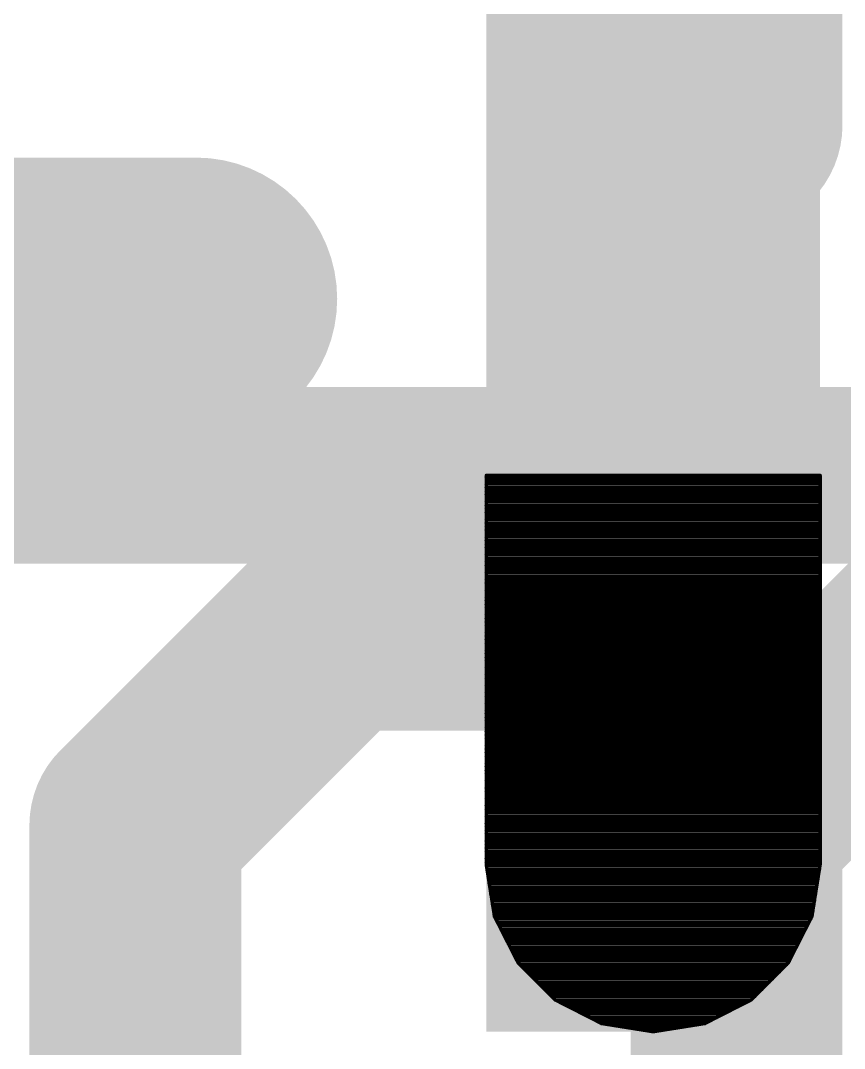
# Model space of a CAD drawing. Extents: x -37 to 70, y -23 to 28.
# Drawn here: x 5.645 to 6.238, y 15.308 to 16.047 of the extents above; entities that cross this region are included whole.
import ezdxf

# ---------------------------------------------------------------- set-up
doc = ezdxf.new("R2010")
doc.units = 0
for name, color, linetype in [('1', 12, 'CONTINUOUS'), ('21', 41, 'CONTINUOUS'), ('22', 40, 'CONTINUOUS'), ('51', 53, 'CONTINUOUS')]:
    doc.layers.add(name, color=color, linetype=linetype)

# ---------------------------------------------------------------- blocks, each defined once
blk = doc.blocks.new('RECT')
blk.add_solid([(-0.5, -0.5), (0.5, -0.5), (-0.5, 0.5), (0.5, 0.5)])

msp = doc.modelspace()

# ---------------------------------------------------------------- linework, layer by layer
at = {"layer": '1', "const_width": 0.2032}
msp.add_lwpolyline([(6.1, 16.3282), (6.1, 15.77)], dxfattribs=at)
at = {"layer": '1', "const_width": 0.1016}
msp.add_lwpolyline([(6.0492, 15.77, 1), (6.1508, 15.77)], format="xyb", dxfattribs=at)
at = {"layer": '21', "const_width": 0.2032}
msp.add_lwpolyline([(5.7712, 15.847), (4.973, 15.847)], dxfattribs=at)
at = {"layer": '21', "const_width": 0.1016}
msp.add_lwpolyline([(5.7712, 15.7962, 1), (5.7712, 15.8978)], format="xyb", dxfattribs=at)
at = {"layer": '22', "const_width": 0.1524}
for points in [[(6.1599, 15.9719), (6.1599, 16.5481)], [(5.8718, 15.6126), (5.7277, 15.4685)], [(6.0158, 15.6126), (5.8718, 15.6126)], [(6.1599, 15.4685), (6.0158, 15.6126)], [(6.3039, 15.6126), (6.1599, 15.4685)], [(6.448, 15.6126), (6.3039, 15.6126)], [(5.7277, 15.4685), (5.7277, 15.1804)], [(6.1599, 15.1804), (6.1599, 15.4685)]]:
    msp.add_lwpolyline(points, dxfattribs=at)
at = {"layer": '22', "const_width": 0.0762}
for points in [[(6.1218, 15.9719, 1), (6.198, 15.9719)], [(5.8718, 15.6507, 1), (5.8718, 15.5745)], [(5.8987, 15.5857, 1), (5.8448, 15.6395)], [(6.0428, 15.6395, 1), (5.9889, 15.5857)], [(6.0158, 15.5745, 1), (6.0158, 15.6507)], [(6.3039, 15.6507, 1), (6.3039, 15.5745)], [(5.7658, 15.4685, 1), (5.6896, 15.4685)], [(6.198, 15.4685, 1), (6.1218, 15.4685)], [(5.7008, 15.4955, 1), (5.7546, 15.4416)], [(6.1329, 15.4955, 1), (6.1868, 15.4416)], [(6.1329, 15.4416, 1), (6.1868, 15.4955)]]:
    msp.add_lwpolyline(points, format="xyb", dxfattribs=at)
at = {"layer": '51'}
for points, const_width in [([(7.6, 15.72), (5.1, 15.72)], 0.127), ([(5.98, 15.72), (6.22, 15.72)], 0.0025), ([(5.98, 15.44), (5.98, 15.72)], 0.0025), ([(5.98, 15.7188), (6.22, 15.7188)], 0.0025), ([(5.98, 15.7163), (6.22, 15.7163)], 0.0025), ([(6.22, 15.72), (6.22, 15.44)], 0.0025), ([(5.98, 15.7138), (6.22, 15.7138)], 0.0025), ([(5.98, 15.7112), (6.22, 15.7112)], 0.0025), ([(5.98, 15.7087), (6.22, 15.7087)], 0.0025), ([(5.98, 15.7061), (6.22, 15.7061)], 0.0025), ([(5.98, 15.7036), (6.22, 15.7036)], 0.0025), ([(5.98, 15.7011), (6.22, 15.7011)], 0.0025), ([(5.98, 15.6985), (6.22, 15.6985)], 0.0025), ([(5.98, 15.696), (6.22, 15.696)], 0.0025), ([(5.98, 15.6934), (6.22, 15.6934)], 0.0025), ([(5.98, 15.6909), (6.22, 15.6909)], 0.0025), ([(5.98, 15.6884), (6.22, 15.6884)], 0.0025), ([(5.98, 15.6858), (6.22, 15.6858)], 0.0025), ([(5.98, 15.6833), (6.22, 15.6833)], 0.0025), ([(5.98, 15.6807), (6.22, 15.6807)], 0.0025), ([(5.98, 15.6782), (6.22, 15.6782)], 0.0025), ([(5.98, 15.6757), (6.22, 15.6757)], 0.0025), ([(5.98, 15.6731), (6.22, 15.6731)], 0.0025), ([(5.98, 15.6706), (6.22, 15.6706)], 0.0025), ([(5.98, 15.668), (6.22, 15.668)], 0.0025), ([(5.98, 15.6655), (6.22, 15.6655)], 0.0025), ([(5.98, 15.663), (6.22, 15.663)], 0.0025), ([(5.98, 15.6604), (6.22, 15.6604)], 0.0025), ([(5.98, 15.6579), (6.22, 15.6579)], 0.0025), ([(5.98, 15.6553), (6.22, 15.6553)], 0.0025), ([(5.98, 15.6528), (6.22, 15.6528)], 0.0025), ([(5.98, 15.6503), (6.22, 15.6503)], 0.0025), ([(5.98, 15.6477), (6.22, 15.6477)], 0.0025), ([(5.98, 15.6452), (6.22, 15.6452)], 0.0025), ([(5.98, 15.6426), (6.22, 15.6426)], 0.0025), ([(5.98, 15.6401), (6.22, 15.6401)], 0.0025), ([(5.98, 15.6375), (6.22, 15.6375)], 0.0025), ([(5.98, 15.635), (6.22, 15.635)], 0.0025), ([(5.98, 15.6325), (6.22, 15.6325)], 0.0025), ([(5.98, 15.6299), (6.22, 15.6299)], 0.0025), ([(5.98, 15.6274), (6.22, 15.6274)], 0.0025), ([(5.98, 15.6248), (6.22, 15.6248)], 0.0025), ([(5.98, 15.6223), (6.22, 15.6223)], 0.0025), ([(5.98, 15.6198), (6.22, 15.6198)], 0.0025), ([(5.98, 15.6172), (6.22, 15.6172)], 0.0025), ([(5.98, 15.6147), (6.22, 15.6147)], 0.0025), ([(5.98, 15.6121), (6.22, 15.6121)], 0.0025), ([(5.98, 15.6096), (6.22, 15.6096)], 0.0025), ([(5.98, 15.6071), (6.22, 15.6071)], 0.0025), ([(5.98, 15.6045), (6.22, 15.6045)], 0.0025), ([(5.98, 15.602), (6.22, 15.602)], 0.0025), ([(5.98, 15.5994), (6.22, 15.5994)], 0.0025), ([(5.98, 15.5969), (6.22, 15.5969)], 0.0025), ([(5.98, 15.5944), (6.22, 15.5944)], 0.0025), ([(5.98, 15.5918), (6.22, 15.5918)], 0.0025), ([(5.98, 15.5893), (6.22, 15.5893)], 0.0025), ([(5.98, 15.5867), (6.22, 15.5867)], 0.0025), ([(5.98, 15.5842), (6.22, 15.5842)], 0.0025), ([(5.98, 15.5817), (6.22, 15.5817)], 0.0025), ([(5.98, 15.5791), (6.22, 15.5791)], 0.0025), ([(5.98, 15.5766), (6.22, 15.5766)], 0.0025), ([(5.98, 15.574), (6.22, 15.574)], 0.0025), ([(5.98, 15.5715), (6.22, 15.5715)], 0.0025), ([(5.98, 15.569), (6.22, 15.569)], 0.0025), ([(5.98, 15.5664), (6.22, 15.5664)], 0.0025), ([(5.98, 15.5639), (6.22, 15.5639)], 0.0025), ([(5.98, 15.5613), (6.22, 15.5613)], 0.0025), ([(5.98, 15.5588), (6.22, 15.5588)], 0.0025), ([(5.98, 15.5562), (6.22, 15.5562)], 0.0025), ([(5.98, 15.5537), (6.22, 15.5537)], 0.0025), ([(5.98, 15.5512), (6.22, 15.5512)], 0.0025), ([(5.98, 15.5486), (6.22, 15.5486)], 0.0025), ([(5.98, 15.5461), (6.22, 15.5461)], 0.0025), ([(5.98, 15.5435), (6.22, 15.5435)], 0.0025), ([(5.98, 15.541), (6.22, 15.541)], 0.0025), ([(5.98, 15.5385), (6.22, 15.5385)], 0.0025), ([(5.98, 15.5359), (6.22, 15.5359)], 0.0025), ([(5.98, 15.5334), (6.22, 15.5334)], 0.0025), ([(5.98, 15.5308), (6.22, 15.5308)], 0.0025), ([(5.98, 15.5283), (6.22, 15.5283)], 0.0025), ([(5.98, 15.5258), (6.22, 15.5258)], 0.0025), ([(5.98, 15.5232), (6.22, 15.5232)], 0.0025), ([(5.98, 15.5207), (6.22, 15.5207)], 0.0025), ([(5.98, 15.5181), (6.22, 15.5181)], 0.0025), ([(5.98, 15.5156), (6.22, 15.5156)], 0.0025), ([(5.98, 15.5131), (6.22, 15.5131)], 0.0025), ([(5.98, 15.5105), (6.22, 15.5105)], 0.0025), ([(5.98, 15.508), (6.22, 15.508)], 0.0025), ([(5.98, 15.5054), (6.22, 15.5054)], 0.0025), ([(5.98, 15.5029), (6.22, 15.5029)], 0.0025), ([(5.98, 15.5004), (6.22, 15.5004)], 0.0025), ([(5.98, 15.4978), (6.22, 15.4978)], 0.0025), ([(5.98, 15.4953), (6.22, 15.4953)], 0.0025), ([(5.98, 15.4927), (6.22, 15.4927)], 0.0025), ([(5.98, 15.4902), (6.22, 15.4902)], 0.0025), ([(5.98, 15.4877), (6.22, 15.4877)], 0.0025), ([(5.98, 15.4851), (6.22, 15.4851)], 0.0025), ([(5.98, 15.4826), (6.22, 15.4826)], 0.0025), ([(5.98, 15.48), (6.22, 15.48)], 0.0025), ([(5.98, 15.4775), (6.22, 15.4775)], 0.0025), ([(5.98, 15.4749), (6.22, 15.4749)], 0.0025), ([(5.98, 15.4724), (6.22, 15.4724)], 0.0025), ([(5.98, 15.4699), (6.22, 15.4699)], 0.0025), ([(5.98, 15.4673), (6.22, 15.4673)], 0.0025), ([(5.98, 15.4648), (6.22, 15.4648)], 0.0025), ([(5.98, 15.4622), (6.22, 15.4622)], 0.0025), ([(5.98, 15.4597), (6.22, 15.4597)], 0.0025), ([(5.98, 15.4572), (6.22, 15.4572)], 0.0025), ([(5.98, 15.4546), (6.22, 15.4546)], 0.0025), ([(5.98, 15.4521), (6.22, 15.4521)], 0.0025), ([(5.98, 15.4495), (6.22, 15.4495)], 0.0025), ([(5.98, 15.447), (6.22, 15.447)], 0.0025), ([(5.98, 15.4445), (6.22, 15.4445)], 0.0025), ([(5.98, 15.4419), (6.22, 15.4419)], 0.0025), ([(5.9859, 15.4029), (5.98, 15.44)], 0.0025), ([(5.9801, 15.4394), (6.2199, 15.4394)], 0.0025), ([(5.9805, 15.4368), (6.2195, 15.4368)], 0.0025), ([(5.9809, 15.4343), (6.2191, 15.4343)], 0.0025), ([(6.22, 15.44), (6.2141, 15.4029)], 0.0025), ([(5.9813, 15.4318), (6.2187, 15.4318)], 0.0025), ([(5.9817, 15.4292), (6.2183, 15.4292)], 0.0025), ([(5.9821, 15.4267), (6.2179, 15.4267)], 0.0025), ([(5.9825, 15.4241), (6.2175, 15.4241)], 0.0025), ([(5.9829, 15.4216), (6.2171, 15.4216)], 0.0025), ([(5.9833, 15.4191), (6.2167, 15.4191)], 0.0025), ([(5.9837, 15.4165), (6.2163, 15.4165)], 0.0025), ([(5.9841, 15.414), (6.2159, 15.414)], 0.0025), ([(5.9845, 15.4114), (6.2155, 15.4114)], 0.0025), ([(5.9849, 15.4089), (6.2151, 15.4089)], 0.0025), ([(5.9853, 15.4064), (6.2147, 15.4064)], 0.0025), ([(5.9857, 15.4038), (6.2143, 15.4038)], 0.0025), ([(6.0029, 15.3695), (5.9859, 15.4029)], 0.0025), ([(5.9867, 15.4013), (6.2133, 15.4013)], 0.0025), ([(5.988, 15.3987), (6.212, 15.3987)], 0.0025), ([(5.9893, 15.3962), (6.2107, 15.3962)], 0.0025), ([(6.2141, 15.4029), (6.1971, 15.3695)], 0.0025), ([(5.9906, 15.3936), (6.2094, 15.3936)], 0.0025), ([(5.9919, 15.3911), (6.2081, 15.3911)], 0.0025), ([(5.9932, 15.3886), (6.2068, 15.3886)], 0.0025), ([(5.9945, 15.386), (6.2055, 15.386)], 0.0025), ([(5.9958, 15.3835), (6.2042, 15.3835)], 0.0025), ([(5.9971, 15.3809), (6.2029, 15.3809)], 0.0025), ([(5.9984, 15.3784), (6.2016, 15.3784)], 0.0025), ([(5.9997, 15.3759), (6.2003, 15.3759)], 0.0025), ([(6.001, 15.3733), (6.199, 15.3733)], 0.0025), ([(6.0023, 15.3708), (6.1978, 15.3708)], 0.0025), ([(6.0295, 15.3429), (6.0029, 15.3695)], 0.0025), ([(6.0041, 15.3682), (6.1959, 15.3682)], 0.0025), ([(6.1971, 15.3695), (6.1705, 15.3429)], 0.0025), ([(6.0067, 15.3657), (6.1933, 15.3657)], 0.0025), ([(6.0092, 15.3632), (6.1908, 15.3632)], 0.0025), ([(6.0118, 15.3606), (6.1882, 15.3606)], 0.0025), ([(6.0143, 15.3581), (6.1857, 15.3581)], 0.0025), ([(6.0168, 15.3555), (6.1832, 15.3555)], 0.0025), ([(6.0194, 15.353), (6.1806, 15.353)], 0.0025), ([(6.0219, 15.3505), (6.1781, 15.3505)], 0.0025), ([(6.0245, 15.3479), (6.1755, 15.3479)], 0.0025), ([(6.027, 15.3454), (6.173, 15.3454)], 0.0025), ([(6.0629, 15.3259), (6.0295, 15.3429)], 0.0025), ([(6.0296, 15.3428), (6.1704, 15.3428)], 0.0025), ([(6.0346, 15.3403), (6.1654, 15.3403)], 0.0025), ([(6.0396, 15.3378), (6.1604, 15.3378)], 0.0025), ([(6.1705, 15.3429), (6.1371, 15.3259)], 0.0025), ([(6.0446, 15.3352), (6.1554, 15.3352)], 0.0025), ([(6.0496, 15.3327), (6.1504, 15.3327)], 0.0025), ([(6.0546, 15.3301), (6.1454, 15.3301)], 0.0025), ([(6.0595, 15.3276), (6.1405, 15.3276)], 0.0025), ([(6.1, 15.32), (6.0629, 15.3259)], 0.0025), ([(6.0681, 15.3251), (6.1319, 15.3251)], 0.0025), ([(6.0842, 15.3225), (6.1158, 15.3225)], 0.0025), ([(6.1371, 15.3259), (6.1, 15.32)], 0.0025)]:
    msp.add_lwpolyline(points, dxfattribs=dict(at, const_width=const_width))
at = {"layer": '51', "const_width": 0.0013}
for points in [[(5.98, 15.7195, 1), (5.98, 15.7182)], [(5.98, 15.7206, 1), (5.98, 15.7194)], [(5.9806, 15.72, 1), (5.9794, 15.72)], [(5.98, 15.7169, 1), (5.98, 15.7157)], [(6.2206, 15.72, 1), (6.2194, 15.72)], [(6.22, 15.7194, 1), (6.22, 15.7206)], [(6.22, 15.7182, 1), (6.22, 15.7195)], [(6.22, 15.7157, 1), (6.22, 15.7169)], [(5.98, 15.7144, 1), (5.98, 15.7131)], [(5.98, 15.7119, 1), (5.98, 15.7106)], [(5.98, 15.7093, 1), (5.98, 15.708)], [(6.22, 15.7131, 1), (6.22, 15.7144)], [(6.22, 15.7106, 1), (6.22, 15.7119)], [(6.22, 15.708, 1), (6.22, 15.7093)], [(5.98, 15.7068, 1), (5.98, 15.7055)], [(5.98, 15.7017, 1), (5.98, 15.7004)], [(5.98, 15.7042, 1), (5.98, 15.703)], [(6.22, 15.7055, 1), (6.22, 15.7068)], [(6.22, 15.703, 1), (6.22, 15.7042)], [(6.22, 15.7004, 1), (6.22, 15.7017)], [(5.98, 15.6992, 1), (5.98, 15.6979)], [(5.98, 15.6966, 1), (5.98, 15.6953)], [(5.98, 15.6941, 1), (5.98, 15.6928)], [(6.22, 15.6979, 1), (6.22, 15.6992)], [(6.22, 15.6953, 1), (6.22, 15.6966)], [(6.22, 15.6928, 1), (6.22, 15.6941)], [(5.98, 15.689, 1), (5.98, 15.6877)], [(5.98, 15.6865, 1), (5.98, 15.6852)], [(5.98, 15.6915, 1), (5.98, 15.6903)], [(6.22, 15.6903, 1), (6.22, 15.6915)], [(6.22, 15.6877, 1), (6.22, 15.689)], [(6.22, 15.6852, 1), (6.22, 15.6865)], [(5.98, 15.6839, 1), (5.98, 15.6826)], [(5.98, 15.6814, 1), (5.98, 15.6801)], [(5.98, 15.6788, 1), (5.98, 15.6776)], [(6.22, 15.6826, 1), (6.22, 15.6839)], [(6.22, 15.6801, 1), (6.22, 15.6814)], [(6.22, 15.6776, 1), (6.22, 15.6788)], [(5.98, 15.6763, 1), (5.98, 15.675)], [(5.98, 15.6738, 1), (5.98, 15.6725)], [(5.98, 15.6712, 1), (5.98, 15.6699)], [(6.22, 15.675, 1), (6.22, 15.6763)], [(6.22, 15.6725, 1), (6.22, 15.6738)], [(6.22, 15.6699, 1), (6.22, 15.6712)], [(5.98, 15.6687, 1), (5.98, 15.6674)], [(5.98, 15.6636, 1), (5.98, 15.6623)], [(5.98, 15.6661, 1), (5.98, 15.6649)], [(6.22, 15.6674, 1), (6.22, 15.6687)], [(6.22, 15.6649, 1), (6.22, 15.6661)], [(6.22, 15.6623, 1), (6.22, 15.6636)], [(5.98, 15.6585, 1), (5.98, 15.6572)], [(5.98, 15.656, 1), (5.98, 15.6547)], [(5.98, 15.661, 1), (5.98, 15.6598)], [(6.22, 15.6598, 1), (6.22, 15.661)], [(6.22, 15.6572, 1), (6.22, 15.6585)], [(6.22, 15.6547, 1), (6.22, 15.656)], [(5.98, 15.6509, 1), (5.98, 15.6496)], [(5.98, 15.6534, 1), (5.98, 15.6522)], [(5.98, 15.6483, 1), (5.98, 15.6471)], [(6.22, 15.6522, 1), (6.22, 15.6534)], [(6.22, 15.6496, 1), (6.22, 15.6509)], [(6.22, 15.6471, 1), (6.22, 15.6483)], [(5.98, 15.6458, 1), (5.98, 15.6445)], [(5.98, 15.6433, 1), (5.98, 15.642)], [(5.98, 15.6407, 1), (5.98, 15.6395)], [(6.22, 15.6445, 1), (6.22, 15.6458)], [(6.22, 15.642, 1), (6.22, 15.6433)], [(6.22, 15.6395, 1), (6.22, 15.6407)], [(5.98, 15.6382, 1), (5.98, 15.6369)], [(5.98, 15.6356, 1), (5.98, 15.6344)], [(6.22, 15.6369, 1), (6.22, 15.6382)], [(6.22, 15.6344, 1), (6.22, 15.6356)], [(5.98, 15.6331, 1), (5.98, 15.6318)], [(5.98, 15.6306, 1), (5.98, 15.6293)], [(5.98, 15.628, 1), (5.98, 15.6267)], [(6.22, 15.6318, 1), (6.22, 15.6331)], [(6.22, 15.6293, 1), (6.22, 15.6306)], [(6.22, 15.6267, 1), (6.22, 15.628)], [(5.98, 15.6255, 1), (5.98, 15.6242)], [(5.98, 15.6204, 1), (5.98, 15.6191)], [(5.98, 15.6229, 1), (5.98, 15.6217)], [(6.22, 15.6242, 1), (6.22, 15.6255)], [(6.22, 15.6217, 1), (6.22, 15.6229)], [(6.22, 15.6191, 1), (6.22, 15.6204)], [(5.98, 15.6179, 1), (5.98, 15.6166)], [(5.98, 15.6153, 1), (5.98, 15.614)], [(5.98, 15.6128, 1), (5.98, 15.6115)], [(6.22, 15.6166, 1), (6.22, 15.6179)], [(6.22, 15.614, 1), (6.22, 15.6153)], [(6.22, 15.6115, 1), (6.22, 15.6128)], [(5.98, 15.6077, 1), (5.98, 15.6064)], [(5.98, 15.6052, 1), (5.98, 15.6039)], [(5.98, 15.6102, 1), (5.98, 15.609)], [(6.22, 15.609, 1), (6.22, 15.6102)], [(6.22, 15.6064, 1), (6.22, 15.6077)], [(6.22, 15.6039, 1), (6.22, 15.6052)], [(5.98, 15.6026, 1), (5.98, 15.6013)], [(5.98, 15.6001, 1), (5.98, 15.5988)], [(5.98, 15.5975, 1), (5.98, 15.5963)], [(6.22, 15.6013, 1), (6.22, 15.6026)], [(6.22, 15.5988, 1), (6.22, 15.6001)], [(6.22, 15.5963, 1), (6.22, 15.5975)], [(5.98, 15.595, 1), (5.98, 15.5937)], [(5.98, 15.5925, 1), (5.98, 15.5912)], [(5.98, 15.5899, 1), (5.98, 15.5886)], [(6.22, 15.5937, 1), (6.22, 15.595)], [(6.22, 15.5912, 1), (6.22, 15.5925)], [(6.22, 15.5886, 1), (6.22, 15.5899)], [(5.98, 15.5874, 1), (5.98, 15.5861)], [(5.98, 15.5823, 1), (5.98, 15.581)], [(5.98, 15.5848, 1), (5.98, 15.5836)], [(6.22, 15.5861, 1), (6.22, 15.5874)], [(6.22, 15.5836, 1), (6.22, 15.5848)], [(6.22, 15.581, 1), (6.22, 15.5823)], [(5.98, 15.5772, 1), (5.98, 15.5759)], [(5.98, 15.5747, 1), (5.98, 15.5734)], [(5.98, 15.5797, 1), (5.98, 15.5785)], [(6.22, 15.5785, 1), (6.22, 15.5797)], [(6.22, 15.5759, 1), (6.22, 15.5772)], [(6.22, 15.5734, 1), (6.22, 15.5747)], [(5.98, 15.5696, 1), (5.98, 15.5683)], [(5.98, 15.5721, 1), (5.98, 15.5709)], [(5.98, 15.567, 1), (5.98, 15.5658)], [(6.22, 15.5709, 1), (6.22, 15.5721)], [(6.22, 15.5683, 1), (6.22, 15.5696)], [(6.22, 15.5658, 1), (6.22, 15.567)], [(5.98, 15.5645, 1), (5.98, 15.5632)], [(5.98, 15.562, 1), (5.98, 15.5607)], [(5.98, 15.5594, 1), (5.98, 15.5582)], [(6.22, 15.5632, 1), (6.22, 15.5645)], [(6.22, 15.5607, 1), (6.22, 15.562)], [(6.22, 15.5582, 1), (6.22, 15.5594)], [(5.98, 15.5569, 1), (5.98, 15.5556)], [(5.98, 15.5543, 1), (5.98, 15.5531)], [(6.22, 15.5556, 1), (6.22, 15.5569)], [(6.22, 15.5531, 1), (6.22, 15.5543)], [(5.98, 15.5518, 1), (5.98, 15.5505)], [(5.98, 15.5493, 1), (5.98, 15.548)], [(5.98, 15.5467, 1), (5.98, 15.5454)], [(6.22, 15.5505, 1), (6.22, 15.5518)], [(6.22, 15.548, 1), (6.22, 15.5493)], [(6.22, 15.5454, 1), (6.22, 15.5467)], [(5.98, 15.5442, 1), (5.98, 15.5429)], [(5.98, 15.5391, 1), (5.98, 15.5378)], [(5.98, 15.5416, 1), (5.98, 15.5404)], [(6.22, 15.5429, 1), (6.22, 15.5442)], [(6.22, 15.5404, 1), (6.22, 15.5416)], [(6.22, 15.5378, 1), (6.22, 15.5391)], [(5.98, 15.5366, 1), (5.98, 15.5353)], [(5.98, 15.534, 1), (5.98, 15.5327)], [(5.98, 15.5315, 1), (5.98, 15.5302)], [(6.22, 15.5353, 1), (6.22, 15.5366)], [(6.22, 15.5327, 1), (6.22, 15.534)], [(6.22, 15.5302, 1), (6.22, 15.5315)], [(5.98, 15.5264, 1), (5.98, 15.5251)], [(5.98, 15.5239, 1), (5.98, 15.5226)], [(5.98, 15.5289, 1), (5.98, 15.5277)], [(6.22, 15.5277, 1), (6.22, 15.5289)], [(6.22, 15.5251, 1), (6.22, 15.5264)], [(6.22, 15.5226, 1), (6.22, 15.5239)], [(5.98, 15.5213, 1), (5.98, 15.52)], [(5.98, 15.5188, 1), (5.98, 15.5175)], [(5.98, 15.5162, 1), (5.98, 15.515)], [(6.22, 15.52, 1), (6.22, 15.5213)], [(6.22, 15.5175, 1), (6.22, 15.5188)], [(6.22, 15.515, 1), (6.22, 15.5162)], [(5.98, 15.5137, 1), (5.98, 15.5124)], [(5.98, 15.5112, 1), (5.98, 15.5099)], [(5.98, 15.5086, 1), (5.98, 15.5073)], [(6.22, 15.5124, 1), (6.22, 15.5137)], [(6.22, 15.5099, 1), (6.22, 15.5112)], [(6.22, 15.5073, 1), (6.22, 15.5086)], [(5.98, 15.5061, 1), (5.98, 15.5048)], [(5.98, 15.501, 1), (5.98, 15.4997)], [(5.98, 15.5035, 1), (5.98, 15.5023)], [(6.22, 15.5048, 1), (6.22, 15.5061)], [(6.22, 15.5023, 1), (6.22, 15.5035)], [(6.22, 15.4997, 1), (6.22, 15.501)], [(5.98, 15.4959, 1), (5.98, 15.4946)], [(5.98, 15.4934, 1), (5.98, 15.4921)], [(5.98, 15.4984, 1), (5.98, 15.4972)], [(6.22, 15.4972, 1), (6.22, 15.4984)], [(6.22, 15.4946, 1), (6.22, 15.4959)], [(6.22, 15.4921, 1), (6.22, 15.4934)], [(5.98, 15.4883, 1), (5.98, 15.487)], [(5.98, 15.4908, 1), (5.98, 15.4896)], [(5.98, 15.4857, 1), (5.98, 15.4845)], [(6.22, 15.4896, 1), (6.22, 15.4908)], [(6.22, 15.487, 1), (6.22, 15.4883)], [(6.22, 15.4845, 1), (6.22, 15.4857)], [(5.98, 15.4832, 1), (5.98, 15.4819)], [(5.98, 15.4807, 1), (5.98, 15.4794)], [(5.98, 15.4781, 1), (5.98, 15.4769)], [(6.22, 15.4819, 1), (6.22, 15.4832)], [(6.22, 15.4794, 1), (6.22, 15.4807)], [(6.22, 15.4769, 1), (6.22, 15.4781)], [(5.98, 15.4756, 1), (5.98, 15.4743)], [(5.98, 15.473, 1), (5.98, 15.4718)], [(6.22, 15.4743, 1), (6.22, 15.4756)], [(6.22, 15.4718, 1), (6.22, 15.473)], [(5.98, 15.4705, 1), (5.98, 15.4692)], [(5.98, 15.468, 1), (5.98, 15.4667)], [(5.98, 15.4654, 1), (5.98, 15.4641)], [(6.22, 15.4692, 1), (6.22, 15.4705)], [(6.22, 15.4667, 1), (6.22, 15.468)], [(6.22, 15.4641, 1), (6.22, 15.4654)], [(5.98, 15.4629, 1), (5.98, 15.4616)], [(5.98, 15.4578, 1), (5.98, 15.4565)], [(5.98, 15.4603, 1), (5.98, 15.4591)], [(6.22, 15.4616, 1), (6.22, 15.4629)], [(6.22, 15.4591, 1), (6.22, 15.4603)], [(6.22, 15.4565, 1), (6.22, 15.4578)], [(5.98, 15.4553, 1), (5.98, 15.454)], [(5.98, 15.4527, 1), (5.98, 15.4514)], [(5.98, 15.4502, 1), (5.98, 15.4489)], [(6.22, 15.454, 1), (6.22, 15.4553)], [(6.22, 15.4514, 1), (6.22, 15.4527)], [(6.22, 15.4489, 1), (6.22, 15.4502)], [(5.98, 15.4451, 1), (5.98, 15.4438)], [(5.98, 15.4426, 1), (5.98, 15.4413)], [(5.98, 15.4476, 1), (5.98, 15.4464)], [(6.22, 15.4464, 1), (6.22, 15.4476)], [(6.22, 15.4438, 1), (6.22, 15.4451)], [(6.22, 15.4413, 1), (6.22, 15.4426)], [(5.9806, 15.4401, 1), (5.9794, 15.4399)], [(5.9794, 15.44, 1), (5.9806, 15.44)], [(5.9801, 15.44, 1), (5.9801, 15.4387)], [(5.9805, 15.4375, 1), (5.9805, 15.4362)], [(5.9809, 15.4349, 1), (5.9809, 15.4337)], [(6.2191, 15.4337, 1), (6.2191, 15.4349)], [(6.2206, 15.4399, 1), (6.2194, 15.4401)], [(6.2194, 15.44, 1), (6.2206, 15.44)], [(6.2195, 15.4362, 1), (6.2195, 15.4375)], [(6.2199, 15.4387, 1), (6.2199, 15.44)], [(5.9813, 15.4324, 1), (5.9813, 15.4311)], [(5.9817, 15.4299, 1), (5.9817, 15.4286)], [(5.9821, 15.4273, 1), (5.9821, 15.426)], [(6.2179, 15.426, 1), (6.2179, 15.4273)], [(6.2183, 15.4286, 1), (6.2183, 15.4299)], [(6.2187, 15.4311, 1), (6.2187, 15.4324)], [(5.9825, 15.4248, 1), (5.9825, 15.4235)], [(5.9829, 15.4222, 1), (5.9829, 15.421)], [(5.9833, 15.4197, 1), (5.9833, 15.4184)], [(6.2167, 15.4184, 1), (6.2167, 15.4197)], [(6.2171, 15.421, 1), (6.2171, 15.4222)], [(6.2175, 15.4235, 1), (6.2175, 15.4248)], [(5.9837, 15.4171, 1), (5.9837, 15.4159)], [(5.9841, 15.4146, 1), (5.9841, 15.4133)], [(5.9845, 15.4121, 1), (5.9845, 15.4108)], [(6.2155, 15.4108, 1), (6.2155, 15.4121)], [(6.2159, 15.4133, 1), (6.2159, 15.4146)], [(6.2163, 15.4159, 1), (6.2163, 15.4171)], [(5.9849, 15.4095, 1), (5.9849, 15.4083)], [(5.9853, 15.407, 1), (5.9853, 15.4057)], [(5.9857, 15.4044, 1), (5.9857, 15.4032)], [(6.2143, 15.4032, 1), (6.2143, 15.4044)], [(6.2147, 15.4057, 1), (6.2147, 15.407)], [(6.2151, 15.4083, 1), (6.2151, 15.4095)], [(5.9852, 15.4028, 1), (5.9865, 15.403)], [(5.9864, 15.4032, 1), (5.9853, 15.4026)], [(5.9867, 15.4019, 1), (5.9867, 15.4006)], [(5.988, 15.3994, 1), (5.988, 15.3981)], [(5.9893, 15.3968, 1), (5.9893, 15.3956)], [(6.2107, 15.3956, 1), (6.2107, 15.3968)], [(6.212, 15.3981, 1), (6.212, 15.3994)], [(6.2133, 15.4006, 1), (6.2133, 15.4019)], [(6.2135, 15.403, 1), (6.2148, 15.4028)], [(6.2147, 15.4026, 1), (6.2136, 15.4032)], [(5.9906, 15.3943, 1), (5.9906, 15.393)], [(5.9919, 15.3917, 1), (5.9919, 15.3905)], [(6.2081, 15.3905, 1), (6.2081, 15.3917)], [(6.2094, 15.393, 1), (6.2094, 15.3943)], [(5.9932, 15.3892, 1), (5.9932, 15.3879)], [(5.9945, 15.3867, 1), (5.9945, 15.3854)], [(5.9958, 15.3841, 1), (5.9958, 15.3828)], [(6.2042, 15.3828, 1), (6.2042, 15.3841)], [(6.2055, 15.3854, 1), (6.2055, 15.3867)], [(6.2068, 15.3879, 1), (6.2068, 15.3892)], [(5.9971, 15.3816, 1), (5.9971, 15.3803)], [(5.9984, 15.379, 1), (5.9984, 15.3778)], [(5.9997, 15.3765, 1), (5.9997, 15.3752)], [(6.2003, 15.3752, 1), (6.2003, 15.3765)], [(6.2016, 15.3778, 1), (6.2016, 15.379)], [(6.2029, 15.3803, 1), (6.2029, 15.3816)], [(6.001, 15.374, 1), (6.001, 15.3727)], [(6.0023, 15.3714, 1), (6.0023, 15.3701)], [(6.0034, 15.3699, 1), (6.0025, 15.369)], [(6.0024, 15.3692, 1), (6.0035, 15.3698)], [(6.0041, 15.3689, 1), (6.0041, 15.3676)], [(6.1959, 15.3676, 1), (6.1959, 15.3689)], [(6.1965, 15.3698, 1), (6.1976, 15.3692)], [(6.1975, 15.369, 1), (6.1966, 15.3699)], [(6.1978, 15.3701, 1), (6.1978, 15.3714)], [(6.199, 15.3727, 1), (6.199, 15.374)], [(6.0067, 15.3663, 1), (6.0067, 15.3651)], [(6.0092, 15.3638, 1), (6.0092, 15.3625)], [(6.0118, 15.3613, 1), (6.0118, 15.36)], [(6.1882, 15.36, 1), (6.1882, 15.3613)], [(6.1908, 15.3625, 1), (6.1908, 15.3638)], [(6.1933, 15.3651, 1), (6.1933, 15.3663)], [(6.0143, 15.3587, 1), (6.0143, 15.3574)], [(6.0168, 15.3562, 1), (6.0168, 15.3549)], [(6.0194, 15.3536, 1), (6.0194, 15.3524)], [(6.1806, 15.3524, 1), (6.1806, 15.3536)], [(6.1832, 15.3549, 1), (6.1832, 15.3562)], [(6.1857, 15.3574, 1), (6.1857, 15.3587)], [(6.0219, 15.3511, 1), (6.0219, 15.3498)], [(6.0245, 15.3486, 1), (6.0245, 15.3473)], [(6.027, 15.346, 1), (6.027, 15.3447)], [(6.173, 15.3447, 1), (6.173, 15.346)], [(6.1755, 15.3473, 1), (6.1755, 15.3486)], [(6.1781, 15.3498, 1), (6.1781, 15.3511)], [(6.0298, 15.3435, 1), (6.0292, 15.3424)], [(6.0296, 15.3435, 1), (6.0296, 15.3422)], [(6.029, 15.3425, 1), (6.0299, 15.3434)], [(6.0346, 15.3409, 1), (6.0346, 15.3397)], [(6.0396, 15.3384, 1), (6.0396, 15.3371)], [(6.1604, 15.3371, 1), (6.1604, 15.3384)], [(6.1654, 15.3397, 1), (6.1654, 15.3409)], [(6.1701, 15.3434, 1), (6.171, 15.3425)], [(6.1708, 15.3424, 1), (6.1702, 15.3435)], [(6.1704, 15.3422, 1), (6.1704, 15.3435)], [(6.0446, 15.3358, 1), (6.0446, 15.3346)], [(6.0496, 15.3333, 1), (6.0496, 15.332)], [(6.0546, 15.3308, 1), (6.0546, 15.3295)], [(6.1454, 15.3295, 1), (6.1454, 15.3308)], [(6.1504, 15.332, 1), (6.1504, 15.3333)], [(6.1554, 15.3346, 1), (6.1554, 15.3358)], [(6.0595, 15.3282, 1), (6.0595, 15.327)], [(6.063, 15.3265, 1), (6.0628, 15.3252)], [(6.0626, 15.3253, 1), (6.0632, 15.3264)], [(6.0681, 15.3257, 1), (6.0681, 15.3244)], [(6.0842, 15.3231, 1), (6.0842, 15.3219)], [(6.1158, 15.3219, 1), (6.1158, 15.3231)], [(6.1319, 15.3244, 1), (6.1319, 15.3257)], [(6.1368, 15.3264, 1), (6.1374, 15.3253)], [(6.1372, 15.3252, 1), (6.137, 15.3265)], [(6.1405, 15.327, 1), (6.1405, 15.3282)], [(6.0999, 15.3206, 1), (6.1001, 15.3194)], [(6.0999, 15.3194, 1), (6.1001, 15.3206)]]:
    msp.add_lwpolyline(points, format="xyb", dxfattribs=at)

# ---------------------------------------------------------------- block references
at = {"layer": '1', "xscale": 0.9, "yscale": 0.24, "rotation": 270}
msp.add_blockref('RECT', (6.1, 15.77), dxfattribs=at)

doc.saveas('drawing.dxf')
